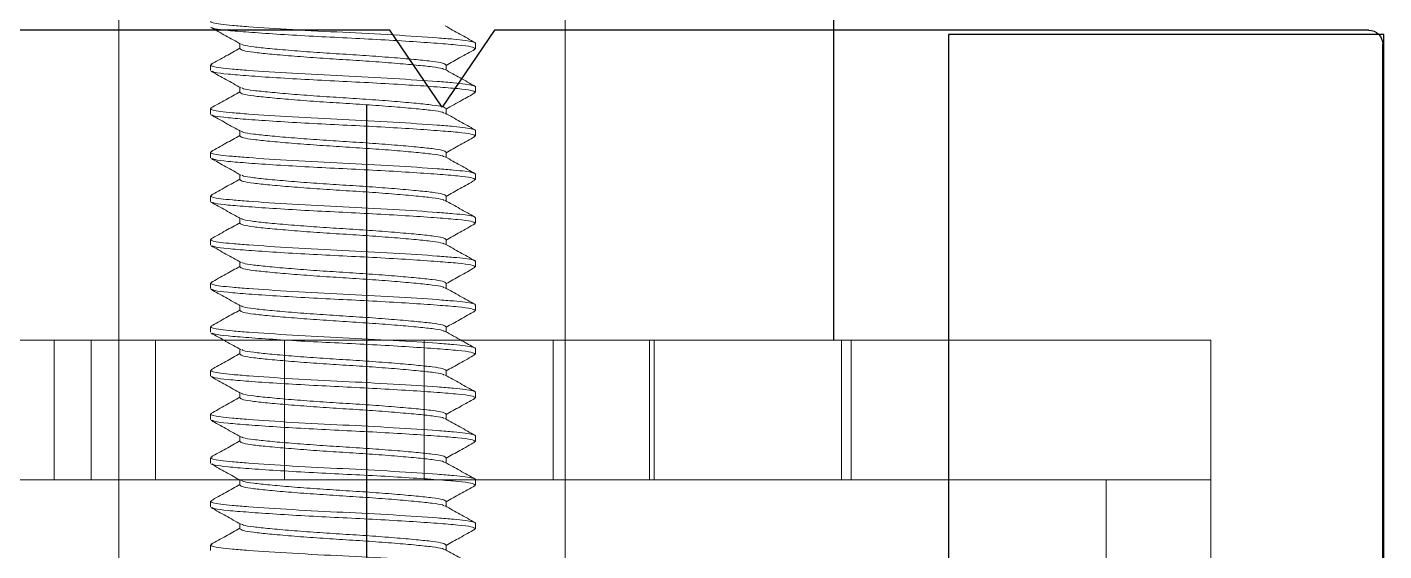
# Model space of a CAD drawing. Extents: x -82 to 113, y -82 to 93.
# Drawn here: x -2.023 to -1.051, y 70.713 to 71.088 of the extents above; entities that cross this region are included whole.
import ezdxf

# ---------------------------------------------------------------- set-up
doc = ezdxf.new("R2010")
doc.units = 0
doc.header["$MEASUREMENT"] = 0
doc.linetypes.add('CENTER', pattern=[2, 1.25, -0.25, 0.25, -0.25])
doc.linetypes.add('HIDDEN', pattern=[0.375, 0.25, -0.125])
doc.layers.get('0').update_dxf_attribs({"linetype": 'CONTINUOUS'})
for name, color, linetype in [('Ballons', 7, 'CONTINUOUS'), ('Cen', 1, 'CENTER'), ('DIM', 7, 'CONTINUOUS'), ('VENT', 5, 'CONTINUOUS')]:
    doc.layers.add(name, color=color, linetype=linetype)

# ---------------------------------------------------------------- blocks, each defined once
blk = doc.blocks.new('spacer 1')
at = {"layer": 'DIM'}
blk.add_lwpolyline([(0.91513, 30.9809), (2.41513, 30.9809), (2.41513, 30.6689), (0.91513, 30.6689)], close=True, dxfattribs=at)
blk = doc.blocks.new('23203')
at = {"color": 7, "linetype": 'Continuous', "lineweight": 15}
for p, q in [((12.64106, 64.41369), (12.64106, 67.76369)), ((12.96106, 64.41369), (12.96106, 67.76369))]:
    blk.add_line(p, q, dxfattribs=at)
blk = doc.blocks.new('hdgh')
at = {"ltscale": 0.25}
blk.add_line((2.00509, 0.61013), (2.00509, 0.32493), dxfattribs=at)
at = {"color": 7, "linetype": 'Continuous', "lineweight": 15}
for p, q in [((0.00011, 0.32493), (2.2757, 0.32493)), ((2.2757, 0.32493), (2.2757, 0.22493)), ((0.10011, 0.22493), (2.2757, 0.22493)), ((2.2757, 0.22493), (2.2757, -0.22468))]:
    blk.add_line(p, q, dxfattribs=at)
at = {"color": 7, "linetype": 'HIDDEN', "lineweight": 0}
for p, q in [((1.44676, 0.22493), (1.44676, 0.32493)), ((1.47334, 0.22493), (1.47334, 0.32493)), ((1.51926, 0.22493), (1.51926, 0.32493)), ((1.61176, 0.22493), (1.61176, 0.32493)), ((1.71176, 0.22493), (1.71176, 0.32493)), ((1.80426, 0.22493), (1.80426, 0.32493)), ((1.87334, 0.22493), (1.87334, 0.32493)), ((1.87676, 0.22493), (1.87676, 0.32493)), ((2.01084, 0.22493), (2.01084, 0.32493)), ((2.01783, 0.22493), (2.01783, 0.32493)), ((2.2007, 0.22493), (2.2007, -0.22468))]:
    blk.add_line(p, q, dxfattribs=at)
at = {"layer": 'Cen'}
blk.add_line((1.67047, 0.49322), (1.67047, -0.41224), dxfattribs=at)
blk = doc.blocks.new('25342')
at = {"color": 7, "linetype": 'Continuous', "lineweight": 15}
for p, q in [((1.58984, 0.095), (1.58929, 0.09365)), ((1.59375, 0.095), (1.58984, 0.095)), ((1.62109, 0.095), (1.62063, 0.09388)), ((1.625, 0.095), (1.62109, 0.095)), ((1.65234, 0.095), (1.6518, 0.09366)), ((1.65625, 0.095), (1.65234, 0.095)), ((1.68359, 0.095), (1.68313, 0.09386)), ((1.6875, 0.095), (1.68359, 0.095)), ((1.71484, 0.095), (1.7143, 0.09367)), ((1.71875, 0.095), (1.71484, 0.095)), ((1.74609, 0.095), (1.74562, 0.09384)), ((1.75, 0.095), (1.74609, 0.095)), ((1.77734, 0.095), (1.77681, 0.0937)), ((1.78125, 0.095), (1.77734, 0.095)), ((1.80859, 0.095), (1.80811, 0.09381)), ((1.8125, 0.095), (1.80859, 0.095)), ((1.83984, 0.095), (1.83932, 0.09373)), ((1.84375, 0.095), (1.83984, 0.095)), ((1.87109, 0.095), (1.87059, 0.09378)), ((1.875, 0.095), (1.87109, 0.095)), ((1.90234, 0.095), (1.90184, 0.09377)), ((1.90625, 0.095), (1.90234, 0.095)), ((1.93359, 0.095), (1.93308, 0.09374)), ((1.9375, 0.095), (1.93359, 0.095)), ((1.57813, 0.07386), (1.57454, 0.07386)), ((1.60938, 0.07386), (1.6058, 0.07386)), ((1.64062, 0.07386), (1.63705, 0.07386)), ((1.67187, 0.07386), (1.6683, 0.07386)), ((1.70312, 0.07386), (1.69955, 0.07386)), ((1.73437, 0.07386), (1.7308, 0.07386)), ((1.76563, 0.07386), (1.76205, 0.07386)), ((1.79688, 0.07386), (1.79329, 0.07386)), ((1.82813, 0.07386), (1.82454, 0.07386)), ((1.85938, 0.07386), (1.85579, 0.07386)), ((1.89062, 0.07386), (1.88705, 0.07386)), ((1.92187, 0.07386), (1.9183, 0.07386)), ((1.58984, -0.07386), (1.59342, -0.07386)), ((1.62109, -0.07386), (1.62467, -0.07386)), ((1.65234, -0.07386), (1.65592, -0.07386)), ((1.68359, -0.07386), (1.68717, -0.07386)), ((1.71484, -0.07386), (1.71842, -0.07386)), ((1.74609, -0.07386), (1.74967, -0.07386)), ((1.77734, -0.07386), (1.78092, -0.07386)), ((1.80859, -0.07386), (1.81217, -0.07386)), ((1.83984, -0.07386), (1.84342, -0.07386)), ((1.87109, -0.07386), (1.87467, -0.07386)), ((1.90234, -0.07386), (1.90592, -0.07386)), ((1.93359, -0.07386), (1.93717, -0.07386)), ((1.57422, -0.095), (1.57812, -0.095)), ((1.57863, -0.09376), (1.57812, -0.095)), ((1.60547, -0.095), (1.60938, -0.095)), ((1.60986, -0.09381), (1.60938, -0.095)), ((1.63672, -0.095), (1.64063, -0.095)), ((1.64116, -0.09369), (1.64063, -0.095)), ((1.66797, -0.095), (1.67187, -0.095)), ((1.67234, -0.09387), (1.67187, -0.095)), ((1.69922, -0.095), (1.70313, -0.095)), ((1.70368, -0.09365), (1.70313, -0.095)), ((1.73047, -0.095), (1.73437, -0.095)), ((1.73484, -0.09387), (1.73437, -0.095)), ((1.76172, -0.095), (1.76562, -0.095)), ((1.76617, -0.09367), (1.76562, -0.095)), ((1.79297, -0.095), (1.79688, -0.095)), ((1.79735, -0.09383), (1.79688, -0.095)), ((1.82422, -0.095), (1.82812, -0.095)), ((1.82864, -0.09373), (1.82812, -0.095)), ((1.85547, -0.095), (1.85937, -0.095)), ((1.85989, -0.09375), (1.85937, -0.095)), ((1.88672, -0.095), (1.89063, -0.095)), ((1.89111, -0.09382), (1.89063, -0.095)), ((1.91797, -0.095), (1.92187, -0.095)), ((1.92241, -0.09368), (1.92187, -0.095))]:
    blk.add_line(p, q, dxfattribs=at)
for points, knots in [([(1.57812, -0.095), (1.57743, -0.095), (1.57673, -0.09235), (1.5758, -0.08526), (1.57553, -0.08246), (1.57494, -0.07578), (1.57462, -0.07188), (1.57363, -0.05868), (1.57291, -0.04782), (1.57153, -0.02438), (1.57088, -0.01188), (1.56975, 0.01187), (1.56909, 0.02438), (1.56771, 0.04782), (1.567, 0.05868), (1.56601, 0.07188), (1.56569, 0.07578), (1.5651, 0.08246), (1.56482, 0.08526), (1.56389, 0.09235), (1.5632, 0.095), (1.5625, 0.095)], [0, 0, 0, 0, 0.125, 0.125, 0.1875, 0.1875, 0.25, 0.25, 0.375, 0.375, 0.5, 0.5, 0.625, 0.625, 0.75, 0.75, 0.8125, 0.8125, 0.875, 0.875, 1, 1, 1, 1]), ([(1.57482, 0.07337), (1.57284, 0.07691), (1.56888, 0.084), (1.56493, 0.09109), (1.56296, 0.09463)], [0, 0, 0, 0, 0.499722, 1, 1, 1, 1]), ([(1.58929, 0.09447), (1.58732, 0.09092), (1.58349, 0.08405), (1.57965, 0.07718), (1.5778, 0.07386)], [0, 0, 0, 0, 0.516294, 1, 1, 1, 1]), ([(1.60496, -0.09375), (1.60467, -0.09328), (1.60393, -0.09209), (1.60287, -0.08302), (1.60164, -0.0681), (1.60026, -0.04805), (1.59888, -0.02473), (1.59766, 0), (1.59643, 0.02473), (1.59505, 0.04806), (1.59367, 0.06807), (1.59245, 0.08311), (1.59122, 0.09307), (1.59031, 0.09435), (1.58984, 0.095)], [0, 0, 0, 0, 0.054973, 0.139521, 0.224069, 0.311617, 0.399165, 0.483713, 0.568261, 0.655808, 0.743356, 0.827904, 0.912452, 1, 1, 1, 1]), ([(1.60938, -0.095), (1.60868, -0.095), (1.60798, -0.09235), (1.60705, -0.08526), (1.60678, -0.08246), (1.60619, -0.07578), (1.60587, -0.07188), (1.60488, -0.05868), (1.60416, -0.04782), (1.60278, -0.02438), (1.60213, -0.01188), (1.601, 0.01187), (1.60034, 0.02438), (1.59896, 0.04782), (1.59825, 0.05868), (1.59726, 0.07188), (1.59694, 0.07578), (1.59635, 0.08246), (1.59607, 0.08526), (1.59514, 0.09235), (1.59445, 0.095), (1.59375, 0.095)], [0, 0, 0, 0, 0.125, 0.125, 0.1875, 0.1875, 0.25, 0.25, 0.375, 0.375, 0.5, 0.5, 0.625, 0.625, 0.75, 0.75, 0.8125, 0.8125, 0.875, 0.875, 1, 1, 1, 1]), ([(1.60616, 0.07321), (1.60418, 0.07675), (1.60022, 0.08383), (1.59628, 0.09092), (1.5943, 0.09447)], [0, 0, 0, 0, 0.499725, 1, 1, 1, 1]), ([(1.62064, 0.09463), (1.61866, 0.09108), (1.6148, 0.08416), (1.61093, 0.07724), (1.60905, 0.07386)], [0, 0, 0, 0, 0.512242, 1, 1, 1, 1]), ([(1.63623, -0.0938), (1.63593, -0.09332), (1.63519, -0.09212), (1.63412, -0.08302), (1.63289, -0.0681), (1.63151, -0.04805), (1.63013, -0.02473), (1.62891, 0), (1.62768, 0.02473), (1.6263, 0.04806), (1.62492, 0.06807), (1.6237, 0.08311), (1.62247, 0.09307), (1.62156, 0.09435), (1.62109, 0.095)], [0, 0, 0, 0, 0.0561147, 0.1405606, 0.2250065, 0.3124485, 0.3998904, 0.4843364, 0.5687823, 0.6562242, 0.7436662, 0.8281121, 0.912558, 1, 1, 1, 1]), ([(1.64063, -0.095), (1.63993, -0.095), (1.63923, -0.09235), (1.6383, -0.08526), (1.63803, -0.08246), (1.63744, -0.07578), (1.63712, -0.07188), (1.63613, -0.05868), (1.63541, -0.04782), (1.63403, -0.02438), (1.63338, -0.01188), (1.63225, 0.01187), (1.63159, 0.02438), (1.63021, 0.04782), (1.6295, 0.05868), (1.62851, 0.07188), (1.62819, 0.07578), (1.6276, 0.08246), (1.62732, 0.08526), (1.62639, 0.09235), (1.6257, 0.095), (1.625, 0.095)], [0, 0, 0, 0, 0.125, 0.125, 0.1875, 0.1875, 0.25, 0.25, 0.375, 0.375, 0.5, 0.5, 0.625, 0.625, 0.75, 0.75, 0.8125, 0.8125, 0.875, 0.875, 1, 1, 1, 1]), ([(1.63733, 0.07334), (1.63536, 0.07689), (1.6314, 0.08398), (1.62744, 0.09107), (1.62547, 0.09462)], [0, 0, 0, 0, 0.499686, 1, 1, 1, 1]), ([(1.6518, 0.09447), (1.64982, 0.09093), (1.64599, 0.08405), (1.64216, 0.07718), (1.6403, 0.07386)], [0, 0, 0, 0, 0.515855, 1, 1, 1, 1]), ([(1.66744, -0.09372), (1.66716, -0.09325), (1.66642, -0.09206), (1.66537, -0.08302), (1.66414, -0.0681), (1.66276, -0.04805), (1.66138, -0.02473), (1.66016, 0), (1.65893, 0.02473), (1.65755, 0.04806), (1.65617, 0.06807), (1.65495, 0.08311), (1.65372, 0.09307), (1.65281, 0.09435), (1.65234, 0.095)], [0, 0, 0, 0, 0.0541, 0.138726, 0.223353, 0.310981, 0.39861, 0.483236, 0.567862, 0.655491, 0.743119, 0.827745, 0.912371, 1, 1, 1, 1]), ([(1.67187, -0.095), (1.67118, -0.095), (1.67048, -0.09235), (1.66955, -0.08526), (1.66928, -0.08246), (1.66869, -0.07578), (1.66837, -0.07188), (1.66738, -0.05868), (1.66666, -0.04782), (1.66528, -0.02438), (1.66463, -0.01188), (1.6635, 0.01187), (1.66284, 0.02438), (1.66146, 0.04782), (1.66075, 0.05868), (1.65976, 0.07188), (1.65944, 0.07578), (1.65885, 0.08246), (1.65857, 0.08526), (1.65764, 0.09235), (1.65695, 0.095), (1.65625, 0.095)], [0, 0, 0, 0, 0.125, 0.125, 0.1875, 0.1875, 0.25, 0.25, 0.375, 0.375, 0.5, 0.5, 0.625, 0.625, 0.75, 0.75, 0.8125, 0.8125, 0.875, 0.875, 1, 1, 1, 1]), ([(1.66863, 0.07325), (1.66666, 0.07679), (1.66271, 0.08387), (1.65876, 0.09095), (1.65679, 0.0945)], [0, 0, 0, 0, 0.499759, 1, 1, 1, 1]), ([(1.68313, 0.09462), (1.68115, 0.09107), (1.6773, 0.08415), (1.67343, 0.07723), (1.67155, 0.07386)], [0, 0, 0, 0, 0.512645, 1, 1, 1, 1]), ([(1.69874, -0.09384), (1.69844, -0.09335), (1.69769, -0.09215), (1.69662, -0.08303), (1.69539, -0.0681), (1.69401, -0.04805), (1.69263, -0.02473), (1.69141, 0), (1.69018, 0.02473), (1.6888, 0.04806), (1.68742, 0.06807), (1.6862, 0.08311), (1.68497, 0.09307), (1.68406, 0.09435), (1.68359, 0.095)], [0, 0, 0, 0, 0.0570385, 0.1414018, 0.2257651, 0.3131214, 0.4004778, 0.4848411, 0.5692044, 0.6565607, 0.7439171, 0.8282804, 0.9126436, 1, 1, 1, 1]), ([(1.70313, -0.095), (1.70243, -0.095), (1.70173, -0.09235), (1.7008, -0.08526), (1.70053, -0.08246), (1.69994, -0.07578), (1.69962, -0.07188), (1.69863, -0.05868), (1.69791, -0.04782), (1.69653, -0.02438), (1.69588, -0.01188), (1.69475, 0.01187), (1.69409, 0.02438), (1.69271, 0.04782), (1.692, 0.05868), (1.69101, 0.07188), (1.69069, 0.07578), (1.6901, 0.08246), (1.68982, 0.08526), (1.68889, 0.09235), (1.6882, 0.095), (1.6875, 0.095)], [0, 0, 0, 0, 0.125, 0.125, 0.1875, 0.1875, 0.25, 0.25, 0.375, 0.375, 0.5, 0.5, 0.625, 0.625, 0.75, 0.75, 0.8125, 0.8125, 0.875, 0.875, 1, 1, 1, 1]), ([(1.69987, 0.07329), (1.69789, 0.07683), (1.69392, 0.08393), (1.68997, 0.09102), (1.68799, 0.09458)], [0, 0, 0, 0, 0.499662, 1, 1, 1, 1]), ([(1.7143, 0.09448), (1.71233, 0.09094), (1.70849, 0.08406), (1.70466, 0.07719), (1.7028, 0.07386)], [0, 0, 0, 0, 0.515411, 1, 1, 1, 1]), ([(1.72993, -0.09369), (1.72965, -0.09323), (1.72892, -0.09204), (1.72787, -0.08301), (1.72664, -0.0681), (1.72526, -0.04805), (1.72388, -0.02473), (1.72266, 0), (1.72143, 0.02473), (1.72005, 0.04806), (1.71867, 0.06807), (1.71745, 0.08311), (1.71622, 0.09307), (1.71531, 0.09435), (1.71484, 0.095)], [0, 0, 0, 0, 0.053354, 0.138047, 0.22274, 0.310437, 0.398135, 0.482828, 0.567521, 0.655219, 0.742916, 0.827609, 0.912302, 1, 1, 1, 1]), ([(1.73437, -0.095), (1.73368, -0.095), (1.73298, -0.09235), (1.73205, -0.08526), (1.73178, -0.08246), (1.73119, -0.07578), (1.73087, -0.07188), (1.72988, -0.05868), (1.72916, -0.04782), (1.72778, -0.02438), (1.72713, -0.01188), (1.726, 0.01187), (1.72534, 0.02438), (1.72396, 0.04782), (1.72325, 0.05868), (1.72226, 0.07188), (1.72194, 0.07578), (1.72135, 0.08246), (1.72107, 0.08526), (1.72014, 0.09235), (1.71945, 0.095), (1.71875, 0.095)], [0, 0, 0, 0, 0.125, 0.125, 0.1875, 0.1875, 0.25, 0.25, 0.375, 0.375, 0.5, 0.5, 0.625, 0.625, 0.75, 0.75, 0.8125, 0.8125, 0.875, 0.875, 1, 1, 1, 1]), ([(1.7311, 0.07332), (1.72887, 0.0773), (1.72492, 0.08438), (1.72098, 0.09146), (1.71925, 0.09456)], [0, 0, 0, 0, 0.562532, 1, 1, 1, 1]), ([(1.74562, 0.09461), (1.74364, 0.09106), (1.73979, 0.08414), (1.73593, 0.07723), (1.73405, 0.07386)], [0, 0, 0, 0, 0.513181, 1, 1, 1, 1]), ([(1.76125, -0.09386), (1.76095, -0.09338), (1.76019, -0.09217), (1.75912, -0.08303), (1.75789, -0.0681), (1.75651, -0.04805), (1.75513, -0.02473), (1.75391, 0), (1.75268, 0.02473), (1.7513, 0.04806), (1.74992, 0.06807), (1.7487, 0.08311), (1.74747, 0.09307), (1.74656, 0.09435), (1.74609, 0.095)], [0, 0, 0, 0, 0.057688, 0.141993, 0.226298, 0.313594, 0.400891, 0.485196, 0.569501, 0.656797, 0.744093, 0.828399, 0.912704, 1, 1, 1, 1]), ([(1.76562, -0.095), (1.76493, -0.095), (1.76423, -0.09235), (1.7633, -0.08526), (1.76303, -0.08246), (1.76244, -0.07578), (1.76212, -0.07188), (1.76113, -0.05868), (1.76041, -0.04782), (1.75903, -0.02438), (1.75838, -0.01188), (1.75725, 0.01187), (1.75659, 0.02438), (1.75521, 0.04782), (1.7545, 0.05868), (1.75351, 0.07188), (1.75319, 0.07578), (1.7526, 0.08246), (1.75232, 0.08526), (1.75139, 0.09235), (1.7507, 0.095), (1.75, 0.095)], [0, 0, 0, 0, 0.125, 0.125, 0.1875, 0.1875, 0.25, 0.25, 0.375, 0.375, 0.5, 0.5, 0.625, 0.625, 0.75, 0.75, 0.8125, 0.8125, 0.875, 0.875, 1, 1, 1, 1]), ([(1.7624, 0.07323), (1.76042, 0.07677), (1.75646, 0.08387), (1.7525, 0.09097), (1.75052, 0.09452)], [0, 0, 0, 0, 0.499658, 1, 1, 1, 1]), ([(1.77681, 0.0945), (1.77484, 0.09096), (1.771, 0.08407), (1.76716, 0.0772), (1.7653, 0.07386)], [0, 0, 0, 0, 0.5147947, 1, 1, 1, 1]), ([(1.79242, -0.09367), (1.79214, -0.09321), (1.79142, -0.09202), (1.79037, -0.08301), (1.78914, -0.0681), (1.78776, -0.04805), (1.78638, -0.02473), (1.78516, 0), (1.78393, 0.02473), (1.78255, 0.04806), (1.78117, 0.06807), (1.77995, 0.08311), (1.77872, 0.09307), (1.77781, 0.09435), (1.77734, 0.095)], [0, 0, 0, 0, 0.0528, 0.137543, 0.222285, 0.310034, 0.397783, 0.482526, 0.567268, 0.655017, 0.742766, 0.827509, 0.912251, 1, 1, 1, 1]), ([(1.79688, -0.095), (1.79618, -0.095), (1.79548, -0.09235), (1.79455, -0.08526), (1.79428, -0.08246), (1.79369, -0.07578), (1.79337, -0.07188), (1.79238, -0.05868), (1.79166, -0.04782), (1.79028, -0.02438), (1.78963, -0.01188), (1.7885, 0.01187), (1.78784, 0.02438), (1.78646, 0.04782), (1.78575, 0.05868), (1.78476, 0.07188), (1.78444, 0.07578), (1.78385, 0.08246), (1.78357, 0.08526), (1.78264, 0.09235), (1.78195, 0.095), (1.78125, 0.095)], [0, 0, 0, 0, 0.125, 0.125, 0.1875, 0.1875, 0.25, 0.25, 0.375, 0.375, 0.5, 0.5, 0.625, 0.625, 0.75, 0.75, 0.8125, 0.8125, 0.875, 0.875, 1, 1, 1, 1]), ([(1.79357, 0.07337), (1.79159, 0.0769), (1.78764, 0.08399), (1.78369, 0.09107), (1.78172, 0.09461)], [0, 0, 0, 0, 0.499755, 1, 1, 1, 1]), ([(1.80811, 0.09459), (1.80613, 0.09104), (1.80228, 0.08413), (1.79842, 0.07722), (1.79655, 0.07386)], [0, 0, 0, 0, 0.5138232, 1, 1, 1, 1]), ([(1.82376, -0.09388), (1.82345, -0.09339), (1.8227, -0.09218), (1.82162, -0.08303), (1.82039, -0.0681), (1.81901, -0.04805), (1.81763, -0.02473), (1.81641, 0), (1.81518, 0.02473), (1.8138, 0.04806), (1.81242, 0.06807), (1.8112, 0.08311), (1.80997, 0.09307), (1.80906, 0.09435), (1.80859, 0.095)], [0, 0, 0, 0, 0.058057, 0.142329, 0.226601, 0.313863, 0.401125, 0.485397, 0.569669, 0.656932, 0.744194, 0.828466, 0.912738, 1, 1, 1, 1]), ([(1.82812, -0.095), (1.82743, -0.095), (1.82673, -0.09235), (1.8258, -0.08526), (1.82553, -0.08246), (1.82494, -0.07578), (1.82462, -0.07188), (1.82363, -0.05868), (1.82291, -0.04782), (1.82153, -0.02438), (1.82088, -0.01188), (1.81975, 0.01187), (1.81909, 0.02438), (1.81771, 0.04782), (1.817, 0.05868), (1.81601, 0.07188), (1.81569, 0.07578), (1.8151, 0.08246), (1.81482, 0.08526), (1.81389, 0.09235), (1.8132, 0.095), (1.8125, 0.095)], [0, 0, 0, 0, 0.125, 0.125, 0.1875, 0.1875, 0.25, 0.25, 0.375, 0.375, 0.5, 0.5, 0.625, 0.625, 0.75, 0.75, 0.8125, 0.8125, 0.875, 0.875, 1, 1, 1, 1]), ([(1.82491, 0.0732), (1.82294, 0.07674), (1.81898, 0.08383), (1.81502, 0.09092), (1.81305, 0.09447)], [0, 0, 0, 0, 0.4996859, 1, 1, 1, 1]), ([(1.83932, 0.09452), (1.83735, 0.09098), (1.83351, 0.08409), (1.82967, 0.0772), (1.8278, 0.07386)], [0, 0, 0, 0, 0.514038, 1, 1, 1, 1]), ([(1.85492, -0.09365), (1.85464, -0.0932), (1.85392, -0.09201), (1.85287, -0.08301), (1.85164, -0.0681), (1.85026, -0.04805), (1.84888, -0.02473), (1.84766, 0), (1.84643, 0.02473), (1.84505, 0.04806), (1.84367, 0.06807), (1.84245, 0.08311), (1.84122, 0.09307), (1.84031, 0.09435), (1.83984, 0.095)], [0, 0, 0, 0, 0.052498, 0.137268, 0.222037, 0.309814, 0.397591, 0.482361, 0.56713, 0.654907, 0.742684, 0.827454, 0.912223, 1, 1, 1, 1]), ([(1.85937, -0.095), (1.85868, -0.095), (1.85798, -0.09235), (1.85705, -0.08526), (1.85678, -0.08246), (1.85619, -0.07578), (1.85587, -0.07188), (1.85488, -0.05868), (1.85416, -0.04782), (1.85278, -0.02438), (1.85213, -0.01188), (1.851, 0.01187), (1.85034, 0.02438), (1.84896, 0.04782), (1.84825, 0.05868), (1.84726, 0.07188), (1.84694, 0.07578), (1.84635, 0.08246), (1.84607, 0.08526), (1.84514, 0.09235), (1.84445, 0.095), (1.84375, 0.095)], [0, 0, 0, 0, 0.125, 0.125, 0.1875, 0.1875, 0.25, 0.25, 0.375, 0.375, 0.5, 0.5, 0.625, 0.625, 0.75, 0.75, 0.8125, 0.8125, 0.875, 0.875, 1, 1, 1, 1]), ([(1.85607, 0.07337), (1.85409, 0.07691), (1.85013, 0.084), (1.84618, 0.09109), (1.84421, 0.09463)], [0, 0, 0, 0, 0.499718, 1, 1, 1, 1]), ([(1.87059, 0.09456), (1.86862, 0.09101), (1.86477, 0.08411), (1.86092, 0.07721), (1.85905, 0.07386)], [0, 0, 0, 0, 0.51452, 1, 1, 1, 1]), ([(1.88626, -0.09388), (1.88595, -0.09339), (1.8852, -0.09219), (1.88412, -0.08303), (1.88289, -0.0681), (1.88151, -0.04805), (1.88013, -0.02473), (1.87891, 0), (1.87768, 0.02473), (1.8763, 0.04806), (1.87492, 0.06807), (1.8737, 0.08311), (1.87247, 0.09307), (1.87156, 0.09435), (1.87109, 0.095)], [0, 0, 0, 0, 0.058147, 0.142411, 0.226675, 0.313929, 0.401183, 0.485447, 0.569711, 0.656964, 0.744218, 0.828482, 0.912746, 1, 1, 1, 1]), ([(1.89063, -0.095), (1.88993, -0.095), (1.88923, -0.09235), (1.8883, -0.08526), (1.88803, -0.08246), (1.88744, -0.07578), (1.88712, -0.07188), (1.88613, -0.05868), (1.88541, -0.04782), (1.88403, -0.02438), (1.88338, -0.01188), (1.88225, 0.01187), (1.88159, 0.02438), (1.88021, 0.04782), (1.8795, 0.05868), (1.87851, 0.07188), (1.87819, 0.07578), (1.8776, 0.08246), (1.87732, 0.08526), (1.87639, 0.09235), (1.8757, 0.095), (1.875, 0.095)], [0, 0, 0, 0, 0.125, 0.125, 0.1875, 0.1875, 0.25, 0.25, 0.375, 0.375, 0.5, 0.5, 0.625, 0.625, 0.75, 0.75, 0.8125, 0.8125, 0.875, 0.875, 1, 1, 1, 1]), ([(1.8874, 0.07322), (1.88543, 0.07675), (1.88147, 0.08384), (1.87752, 0.09093), (1.87555, 0.09447)], [0, 0, 0, 0, 0.499732, 1, 1, 1, 1]), ([(1.90184, 0.09455), (1.90011, 0.09146), (1.89627, 0.08456), (1.89242, 0.07766), (1.8903, 0.07386)], [0, 0, 0, 0, 0.4488359, 1, 1, 1, 1]), ([(1.91742, -0.09365), (1.91714, -0.0932), (1.91642, -0.09201), (1.91537, -0.08301), (1.91414, -0.0681), (1.91276, -0.04805), (1.91138, -0.02473), (1.91016, 0), (1.90893, 0.02473), (1.90755, 0.04806), (1.90617, 0.06807), (1.90495, 0.08311), (1.90372, 0.09307), (1.90281, 0.09435), (1.90234, 0.095)], [0, 0, 0, 0, 0.052497, 0.137267, 0.222036, 0.309813, 0.397591, 0.48236, 0.56713, 0.654907, 0.742684, 0.827453, 0.912223, 1, 1, 1, 1]), ([(1.92187, -0.095), (1.92118, -0.095), (1.92048, -0.09235), (1.91955, -0.08526), (1.91928, -0.08246), (1.91869, -0.07578), (1.91837, -0.07188), (1.91738, -0.05868), (1.91666, -0.04782), (1.91528, -0.02438), (1.91463, -0.01188), (1.9135, 0.01187), (1.91284, 0.02438), (1.91146, 0.04782), (1.91075, 0.05868), (1.90976, 0.07188), (1.90944, 0.07578), (1.90885, 0.08246), (1.90857, 0.08526), (1.90764, 0.09235), (1.90695, 0.095), (1.90625, 0.095)], [0, 0, 0, 0, 0.125, 0.125, 0.1875, 0.1875, 0.25, 0.25, 0.375, 0.375, 0.5, 0.5, 0.625, 0.625, 0.75, 0.75, 0.8125, 0.8125, 0.875, 0.875, 1, 1, 1, 1]), ([(1.91859, 0.07334), (1.91661, 0.07688), (1.91265, 0.08397), (1.9087, 0.09107), (1.90672, 0.09461)], [0, 0, 0, 0, 0.499684, 1, 1, 1, 1]), ([(1.93308, 0.09454), (1.9311, 0.09098), (1.92726, 0.08409), (1.92341, 0.0772), (1.92155, 0.07386)], [0, 0, 0, 0, 0.515214, 1, 1, 1, 1]), ([(1.94876, -0.09388), (1.94845, -0.09338), (1.9477, -0.09218), (1.94662, -0.08303), (1.94539, -0.0681), (1.94401, -0.04805), (1.94263, -0.02473), (1.94141, 0), (1.94018, 0.02473), (1.9388, 0.04806), (1.93742, 0.06807), (1.9362, 0.08311), (1.93497, 0.09307), (1.93406, 0.09435), (1.93359, 0.095)], [0, 0, 0, 0, 0.0579711, 0.1422509, 0.2265308, 0.3138007, 0.4010707, 0.4853506, 0.5696304, 0.6569004, 0.7441703, 0.8284502, 0.91273, 1, 1, 1, 1]), ([(1.95313, -0.095), (1.95243, -0.095), (1.95173, -0.09235), (1.9508, -0.08526), (1.95053, -0.08246), (1.94994, -0.07578), (1.94962, -0.07188), (1.94863, -0.05868), (1.94791, -0.04782), (1.94653, -0.02438), (1.94588, -0.01188), (1.94475, 0.01187), (1.94409, 0.02438), (1.94271, 0.04782), (1.942, 0.05868), (1.94101, 0.07188), (1.94069, 0.07578), (1.9401, 0.08246), (1.93982, 0.08526), (1.93889, 0.09235), (1.9382, 0.095), (1.9375, 0.095)], [0, 0, 0, 0, 0.125, 0.125, 0.1875, 0.1875, 0.25, 0.25, 0.375, 0.375, 0.5, 0.5, 0.625, 0.625, 0.75, 0.75, 0.8125, 0.8125, 0.875, 0.875, 1, 1, 1, 1]), ([(1.94988, 0.07326), (1.9479, 0.0768), (1.94395, 0.08388), (1.94001, 0.09096), (1.93803, 0.0945)], [0, 0, 0, 0, 0.499762, 1, 1, 1, 1]), ([(1.58984, -0.07386), (1.58938, -0.07335), (1.58846, -0.07236), (1.58724, -0.06461), (1.58601, -0.05292), (1.58464, -0.03736), (1.58326, -0.01923), (1.58203, 0), (1.58081, 0.01923), (1.57943, 0.03736), (1.57805, 0.05295), (1.57682, 0.06453), (1.57578, 0.07148), (1.57507, 0.0724), (1.57481, 0.07274)], [0, 0, 0, 0, 0.088001, 0.172977, 0.257952, 0.345954, 0.433955, 0.51893, 0.603906, 0.691907, 0.779908, 0.864884, 0.949859, 1, 1, 1, 1]), ([(1.59309, -0.07261), (1.59285, -0.07229), (1.59216, -0.07138), (1.59115, -0.06452), (1.58992, -0.05295), (1.58854, -0.03736), (1.58716, -0.01923), (1.58594, 0), (1.58471, 0.01923), (1.58333, 0.03736), (1.58195, 0.05292), (1.58073, 0.06461), (1.5795, 0.07236), (1.57859, 0.07335), (1.57813, 0.07386)], [0, 0, 0, 0, 0.0460133, 0.1313601, 0.2167068, 0.3050928, 0.3934788, 0.4788255, 0.5641723, 0.6525583, 0.7409443, 0.826291, 0.9116378, 1, 1, 1, 1]), ([(1.62109, -0.07386), (1.62063, -0.07335), (1.61971, -0.07236), (1.61849, -0.06461), (1.61726, -0.05292), (1.61589, -0.03736), (1.61451, -0.01923), (1.61328, 0), (1.61206, 0.01923), (1.61068, 0.03736), (1.6093, 0.05295), (1.60807, 0.06451), (1.60706, 0.07135), (1.60638, 0.07225), (1.60615, 0.07256)], [0, 0, 0, 0, 0.088508, 0.173985, 0.259461, 0.347982, 0.436503, 0.52198, 0.607457, 0.695977, 0.784498, 0.869975, 0.955452, 1, 1, 1, 1]), ([(1.62439, -0.0727), (1.62413, -0.07237), (1.62343, -0.07145), (1.6224, -0.06453), (1.62117, -0.05295), (1.61979, -0.03736), (1.61841, -0.01923), (1.61719, 0), (1.61596, 0.01923), (1.61458, 0.03736), (1.6132, 0.05292), (1.61198, 0.06461), (1.61075, 0.07236), (1.60984, 0.07335), (1.60938, 0.07386)], [0, 0, 0, 0, 0.048978, 0.134058, 0.219138, 0.307247, 0.395356, 0.480435, 0.565515, 0.653624, 0.741734, 0.826813, 0.911893, 1, 1, 1, 1]), ([(1.65234, -0.07386), (1.65188, -0.07335), (1.65096, -0.07236), (1.64974, -0.06461), (1.64851, -0.05292), (1.64714, -0.03736), (1.64576, -0.01923), (1.64453, 0), (1.64331, 0.01923), (1.64193, 0.03736), (1.64055, 0.05295), (1.63932, 0.06453), (1.63829, 0.07145), (1.63758, 0.07237), (1.63733, 0.07271)], [0, 0, 0, 0, 0.088072, 0.173142, 0.258211, 0.346311, 0.43441, 0.519479, 0.604549, 0.692648, 0.780747, 0.865817, 0.950887, 1, 1, 1, 1]), ([(1.65558, -0.07258), (1.65534, -0.07227), (1.65466, -0.07136), (1.65365, -0.06451), (1.65242, -0.05295), (1.65104, -0.03736), (1.64966, -0.01923), (1.64844, 0), (1.64721, 0.01923), (1.64583, 0.03736), (1.64445, 0.05292), (1.64323, 0.06461), (1.642, 0.07236), (1.64109, 0.07335), (1.64063, 0.07386)], [0, 0, 0, 0, 0.04515, 0.130572, 0.215994, 0.304458, 0.392921, 0.478343, 0.563765, 0.652229, 0.740693, 0.826114, 0.911536, 1, 1, 1, 1]), ([(1.68359, -0.07386), (1.68313, -0.07335), (1.68221, -0.07236), (1.68099, -0.06461), (1.67976, -0.05292), (1.67839, -0.03736), (1.67701, -0.01923), (1.67578, 0), (1.67456, 0.01923), (1.67318, 0.03736), (1.6718, 0.05295), (1.67057, 0.06452), (1.66955, 0.07138), (1.66887, 0.07229), (1.66863, 0.07261)], [0, 0, 0, 0, 0.0883621, 0.1737103, 0.2590586, 0.347446, 0.4358336, 0.5211818, 0.60653, 0.6949176, 0.7833051, 0.8686533, 0.9540016, 1, 1, 1, 1]), ([(1.6869, -0.07272), (1.68664, -0.07239), (1.68593, -0.07147), (1.6849, -0.06453), (1.68367, -0.05295), (1.68229, -0.03736), (1.68091, -0.01923), (1.67969, 0), (1.67846, 0.01923), (1.67708, 0.03736), (1.6757, 0.05292), (1.67448, 0.06461), (1.67325, 0.07236), (1.67234, 0.07335), (1.67187, 0.07386)], [0, 0, 0, 0, 0.049703, 0.134717, 0.219732, 0.307774, 0.395816, 0.48083, 0.565845, 0.653887, 0.741929, 0.826943, 0.911958, 1, 1, 1, 1]), ([(1.71484, -0.07386), (1.71438, -0.07335), (1.71346, -0.07236), (1.71224, -0.06461), (1.71101, -0.05292), (1.70964, -0.03736), (1.70826, -0.01923), (1.70703, 0), (1.70581, 0.01923), (1.70443, 0.03736), (1.70305, 0.05295), (1.70182, 0.06452), (1.7008, 0.07141), (1.7001, 0.07232), (1.69986, 0.07265)], [0, 0, 0, 0, 0.0882625, 0.1735031, 0.2587436, 0.3470195, 0.4352955, 0.520536, 0.6057765, 0.6940525, 0.7823284, 0.8675689, 0.9528094, 1, 1, 1, 1]), ([(1.71807, -0.07256), (1.71784, -0.07225), (1.71716, -0.07134), (1.71615, -0.06451), (1.71492, -0.05295), (1.71354, -0.03736), (1.71216, -0.01923), (1.71094, 0), (1.70971, 0.01923), (1.70833, 0.03736), (1.70695, 0.05292), (1.70573, 0.06461), (1.7045, 0.07236), (1.70359, 0.07335), (1.70313, 0.07386)], [0, 0, 0, 0, 0.044508, 0.129987, 0.215466, 0.30399, 0.392513, 0.477992, 0.563472, 0.651995, 0.740518, 0.825997, 0.911477, 1, 1, 1, 1]), ([(1.74609, -0.07386), (1.74563, -0.07335), (1.74471, -0.07236), (1.74349, -0.06461), (1.74226, -0.05292), (1.74089, -0.03736), (1.73951, -0.01923), (1.73828, 0), (1.73706, 0.01923), (1.73568, 0.03736), (1.7343, 0.05295), (1.73307, 0.06452), (1.73204, 0.07144), (1.73134, 0.07235), (1.73109, 0.07268)], [0, 0, 0, 0, 0.088165, 0.173298, 0.258431, 0.346596, 0.43476, 0.519893, 0.605026, 0.693191, 0.781356, 0.866489, 0.951622, 1, 1, 1, 1]), ([(1.74941, -0.07274), (1.74915, -0.0724), (1.74844, -0.07148), (1.7474, -0.06453), (1.74617, -0.05295), (1.74479, -0.03736), (1.74341, -0.01923), (1.74219, 0), (1.74096, 0.01923), (1.73958, 0.03736), (1.7382, 0.05292), (1.73698, 0.06461), (1.73575, 0.07236), (1.73484, 0.07335), (1.73437, 0.07386)], [0, 0, 0, 0, 0.050131, 0.135107, 0.220084, 0.308086, 0.396088, 0.481064, 0.566041, 0.654043, 0.742045, 0.827021, 0.911998, 1, 1, 1, 1]), ([(1.77734, -0.07386), (1.77688, -0.07335), (1.77596, -0.07236), (1.77474, -0.06461), (1.77351, -0.05292), (1.77214, -0.03736), (1.77076, -0.01923), (1.76953, 0), (1.76831, 0.01923), (1.76693, 0.03736), (1.76555, 0.05295), (1.76432, 0.06451), (1.76331, 0.07136), (1.76263, 0.07227), (1.76239, 0.07258)], [0, 0, 0, 0, 0.0884623, 0.1738827, 0.2593032, 0.3477654, 0.4362277, 0.5216481, 0.6070685, 0.6955308, 0.7839931, 0.8694135, 0.9548339, 1, 1, 1, 1]), ([(1.78056, -0.07255), (1.78033, -0.07224), (1.77965, -0.07134), (1.77865, -0.06451), (1.77742, -0.05295), (1.77604, -0.03736), (1.77466, -0.01923), (1.77344, 0), (1.77221, 0.01923), (1.77083, 0.03736), (1.76945, 0.05292), (1.76823, 0.06461), (1.767, 0.07236), (1.76609, 0.07335), (1.76563, 0.07386)], [0, 0, 0, 0, 0.044131, 0.129645, 0.215159, 0.303718, 0.392278, 0.477792, 0.563306, 0.651865, 0.740424, 0.825938, 0.911452, 1, 1, 1, 1]), ([(1.80859, -0.07386), (1.80813, -0.07335), (1.80722, -0.07236), (1.80599, -0.06461), (1.80476, -0.05292), (1.80339, -0.03736), (1.80201, -0.01923), (1.80078, 0), (1.79956, 0.01923), (1.79818, 0.03736), (1.7968, 0.05295), (1.79557, 0.06453), (1.79453, 0.07147), (1.79382, 0.07239), (1.79356, 0.07273)], [0, 0, 0, 0, 0.088019, 0.17301, 0.258002, 0.346021, 0.434039, 0.519031, 0.604023, 0.692042, 0.78006, 0.865052, 0.950044, 1, 1, 1, 1]), ([(1.81191, -0.07274), (1.81165, -0.0724), (1.81094, -0.07148), (1.8099, -0.06453), (1.80867, -0.05295), (1.80729, -0.03736), (1.80591, -0.01923), (1.80469, 0), (1.80346, 0.01923), (1.80208, 0.03736), (1.8007, 0.05292), (1.79948, 0.06461), (1.79825, 0.07236), (1.79734, 0.07335), (1.79688, 0.07386)], [0, 0, 0, 0, 0.050264, 0.135231, 0.220197, 0.30819, 0.396182, 0.481148, 0.566115, 0.654107, 0.742099, 0.827066, 0.912032, 1, 1, 1, 1]), ([(1.83984, -0.07386), (1.83938, -0.07335), (1.83846, -0.07236), (1.83724, -0.06461), (1.83601, -0.05292), (1.83464, -0.03736), (1.83326, -0.01923), (1.83203, 0), (1.83081, 0.01923), (1.82943, 0.03736), (1.82805, 0.05295), (1.82682, 0.06451), (1.82581, 0.07134), (1.82514, 0.07224), (1.82491, 0.07255)], [0, 0, 0, 0, 0.088557, 0.17407, 0.259582, 0.34814, 0.436697, 0.522209, 0.607722, 0.696279, 0.784837, 0.870349, 0.955861, 1, 1, 1, 1]), ([(1.84306, -0.07255), (1.84283, -0.07224), (1.84215, -0.07133), (1.84115, -0.06451), (1.83992, -0.05295), (1.83854, -0.03736), (1.83716, -0.01923), (1.83594, 0), (1.83471, 0.01923), (1.83333, 0.03736), (1.83195, 0.05292), (1.83073, 0.06461), (1.8295, 0.07236), (1.82859, 0.07335), (1.82813, 0.07386)], [0, 0, 0, 0, 0.044071, 0.129592, 0.215113, 0.303679, 0.392245, 0.477766, 0.563287, 0.651853, 0.74042, 0.82594, 0.911461, 1, 1, 1, 1]), ([(1.87109, -0.07386), (1.87063, -0.07335), (1.86971, -0.07236), (1.86849, -0.06461), (1.86726, -0.05292), (1.86589, -0.03736), (1.86451, -0.01923), (1.86328, 0), (1.86206, 0.01923), (1.86068, 0.03736), (1.8593, 0.05295), (1.85807, 0.06453), (1.85703, 0.07148), (1.85632, 0.0724), (1.85606, 0.07274)], [0, 0, 0, 0, 0.088008, 0.172989, 0.257971, 0.345978, 0.433986, 0.518968, 0.603949, 0.691957, 0.779965, 0.864946, 0.949928, 1, 1, 1, 1]), ([(1.87441, -0.07274), (1.87415, -0.0724), (1.87344, -0.07148), (1.8724, -0.06453), (1.87117, -0.05295), (1.86979, -0.03736), (1.86841, -0.01923), (1.86719, 0), (1.86596, 0.01923), (1.86458, 0.03736), (1.8632, 0.05292), (1.86198, 0.06461), (1.86075, 0.07236), (1.85984, 0.07335), (1.85938, 0.07386)], [0, 0, 0, 0, 0.05011, 0.13509, 0.220069, 0.308075, 0.39608, 0.48106, 0.566039, 0.654045, 0.742051, 0.82703, 0.91201, 1, 1, 1, 1]), ([(1.90234, -0.07386), (1.90188, -0.07335), (1.90096, -0.07236), (1.89974, -0.06461), (1.89851, -0.05292), (1.89714, -0.03736), (1.89576, -0.01923), (1.89453, 0), (1.89331, 0.01923), (1.89193, 0.03736), (1.89055, 0.05295), (1.88932, 0.06451), (1.88831, 0.07135), (1.88763, 0.07226), (1.8874, 0.07257)], [0, 0, 0, 0, 0.088481, 0.173941, 0.259401, 0.347905, 0.436408, 0.521868, 0.607328, 0.695832, 0.784335, 0.869795, 0.955255, 1, 1, 1, 1]), ([(1.90557, -0.07256), (1.90533, -0.07225), (1.90466, -0.07134), (1.90365, -0.06451), (1.90242, -0.05295), (1.90104, -0.03736), (1.89966, -0.01923), (1.89844, 0), (1.89721, 0.01923), (1.89583, 0.03736), (1.89445, 0.05292), (1.89323, 0.06461), (1.892, 0.07236), (1.89109, 0.07335), (1.89063, 0.07386)], [0, 0, 0, 0, 0.044364, 0.1298561, 0.2153483, 0.3038849, 0.3924215, 0.4779137, 0.5634059, 0.6519425, 0.740479, 0.8259712, 0.9114634, 1, 1, 1, 1]), ([(1.93359, -0.07386), (1.93313, -0.07335), (1.93221, -0.07236), (1.93099, -0.06461), (1.92976, -0.05292), (1.92839, -0.03736), (1.92701, -0.01923), (1.92578, 0), (1.92456, 0.01923), (1.92318, 0.03736), (1.9218, 0.05295), (1.92057, 0.06453), (1.91954, 0.07145), (1.91884, 0.07236), (1.91858, 0.0727)], [0, 0, 0, 0, 0.088092, 0.173182, 0.258273, 0.346393, 0.434513, 0.519603, 0.604693, 0.692813, 0.780933, 0.866024, 0.951114, 1, 1, 1, 1]), ([(1.9369, -0.07272), (1.93664, -0.07239), (1.93593, -0.07147), (1.9349, -0.06453), (1.93367, -0.05295), (1.93229, -0.03736), (1.93091, -0.01923), (1.92969, 0), (1.92846, 0.01923), (1.92708, 0.03736), (1.9257, 0.05292), (1.92448, 0.06461), (1.92325, 0.07236), (1.92234, 0.07335), (1.92187, 0.07386)], [0, 0, 0, 0, 0.049692, 0.134707, 0.219723, 0.307766, 0.395809, 0.480824, 0.56584, 0.653883, 0.741926, 0.826941, 0.911957, 1, 1, 1, 1]), ([(1.57863, -0.09455), (1.58061, -0.091), (1.58445, -0.0841), (1.5883, -0.0772), (1.59017, -0.07386)], [0, 0, 0, 0, 0.514793, 1, 1, 1, 1]), ([(1.59308, -0.07325), (1.59506, -0.0768), (1.59903, -0.08389), (1.60298, -0.09099), (1.60496, -0.09454)], [0, 0, 0, 0, 0.499657, 1, 1, 1, 1]), ([(1.60986, -0.09459), (1.61183, -0.09104), (1.61569, -0.08413), (1.61954, -0.07723), (1.62142, -0.07386)], [0, 0, 0, 0, 0.512608, 1, 1, 1, 1]), ([(1.62438, -0.07334), (1.62636, -0.07688), (1.63031, -0.08395), (1.63425, -0.09103), (1.63623, -0.09458)], [0, 0, 0, 0, 0.499775, 1, 1, 1, 1]), ([(1.64116, -0.0945), (1.64314, -0.09094), (1.64697, -0.08406), (1.65081, -0.07719), (1.65267, -0.07386)], [0, 0, 0, 0, 0.516072, 1, 1, 1, 1]), ([(1.65557, -0.07323), (1.65755, -0.07677), (1.66151, -0.08387), (1.66547, -0.09097), (1.66744, -0.09452)], [0, 0, 0, 0, 0.4996572, 1, 1, 1, 1]), ([(1.67234, -0.09463), (1.67431, -0.09108), (1.67817, -0.08416), (1.68203, -0.07724), (1.68392, -0.07386)], [0, 0, 0, 0, 0.511995, 1, 1, 1, 1]), ([(1.6869, -0.07336), (1.68887, -0.0769), (1.69282, -0.08398), (1.69677, -0.09106), (1.69874, -0.0946)], [0, 0, 0, 0, 0.499763, 1, 1, 1, 1]), ([(1.70368, -0.09447), (1.70565, -0.09092), (1.70948, -0.08405), (1.71332, -0.07718), (1.71517, -0.07386)], [0, 0, 0, 0, 0.516339, 1, 1, 1, 1]), ([(1.71806, -0.07321), (1.72004, -0.07675), (1.724, -0.08385), (1.72795, -0.09094), (1.72993, -0.09449)], [0, 0, 0, 0, 0.499668, 1, 1, 1, 1]), ([(1.73484, -0.09463), (1.73681, -0.09108), (1.74067, -0.08416), (1.74453, -0.07723), (1.74642, -0.07386)], [0, 0, 0, 0, 0.512351, 1, 1, 1, 1]), ([(1.7494, -0.07337), (1.75138, -0.07691), (1.75533, -0.08399), (1.75928, -0.09108), (1.76125, -0.09462)], [0, 0, 0, 0, 0.499749, 1, 1, 1, 1]), ([(1.76617, -0.09448), (1.76814, -0.09094), (1.77197, -0.08406), (1.77581, -0.07719), (1.77767, -0.07386)], [0, 0, 0, 0, 0.515472, 1, 1, 1, 1]), ([(1.78055, -0.0732), (1.78253, -0.07674), (1.78649, -0.08383), (1.79045, -0.09093), (1.79242, -0.09448)], [0, 0, 0, 0, 0.499681, 1, 1, 1, 1]), ([(1.79735, -0.0946), (1.79933, -0.09105), (1.80318, -0.08413), (1.80704, -0.07722), (1.80892, -0.07386)], [0, 0, 0, 0, 0.513486, 1, 1, 1, 1]), ([(1.8119, -0.07337), (1.81388, -0.07691), (1.81784, -0.084), (1.82178, -0.09109), (1.82376, -0.09463)], [0, 0, 0, 0, 0.499733, 1, 1, 1, 1]), ([(1.82864, -0.09453), (1.83062, -0.09098), (1.83446, -0.08409), (1.8383, -0.07721), (1.84017, -0.07386)], [0, 0, 0, 0, 0.513968, 1, 1, 1, 1]), ([(1.84305, -0.07319), (1.84503, -0.07674), (1.84899, -0.08382), (1.85294, -0.09092), (1.85492, -0.09447)], [0, 0, 0, 0, 0.499697, 1, 1, 1, 1]), ([(1.85989, -0.09454), (1.86186, -0.09099), (1.86571, -0.0841), (1.86955, -0.0772), (1.87142, -0.07386)], [0, 0, 0, 0, 0.515004, 1, 1, 1, 1]), ([(1.8744, -0.07337), (1.87638, -0.07691), (1.88034, -0.084), (1.88429, -0.09109), (1.88626, -0.09463)], [0, 0, 0, 0, 0.499715, 1, 1, 1, 1]), ([(1.89111, -0.09459), (1.89308, -0.09105), (1.89693, -0.08414), (1.90079, -0.07723), (1.90267, -0.07386)], [0, 0, 0, 0, 0.5124591, 1, 1, 1, 1]), ([(1.90556, -0.0732), (1.90754, -0.07674), (1.91149, -0.08383), (1.91544, -0.09092), (1.91742, -0.09447)], [0, 0, 0, 0, 0.49972, 1, 1, 1, 1]), ([(1.92241, -0.09449), (1.92439, -0.09094), (1.92822, -0.08406), (1.93206, -0.07718), (1.93392, -0.07386)], [0, 0, 0, 0, 0.516181, 1, 1, 1, 1]), ([(1.93689, -0.07336), (1.93887, -0.0769), (1.94283, -0.08399), (1.94678, -0.09108), (1.94876, -0.09463)], [0, 0, 0, 0, 0.499699, 1, 1, 1, 1])]:
    blk.add_open_spline(points, degree=3, knots=knots, dxfattribs=at)
blk = doc.blocks.new('3204-1_Sash_Component')
for p, q in [((0.51476, 1.13031), (0.51476, 1.71531)), ((0.56976, 1.09281), (0.51476, 1.13031)), ((0.51476, 1.05531), (0.56976, 1.09281)), ((0.51476, 0.42883), (0.51476, 1.05531)), ((1.52833, 0.41883), (0.52476, 0.41883))]:
    blk.add_line(p, q)
blk.add_arc((0.52476, 0.42883), 0.01, 179.99991, 269.99996)
blk = doc.blocks.new('3204_Sash_Yoke_Assembly')
blk.add_blockref('3204-1_Sash_Component', (0, 0))

msp = doc.modelspace()

# ---------------------------------------------------------------- block references
at = {"rotation": 359.9999338263835}
msp.add_blockref('hdgh', (-3.45021, 70.53905), dxfattribs=at)
at = {"layer": 'Ballons', "xscale": -1, "rotation": 269.9999338263835}
for name, p in [('25342', (-1.79656, 69.13918)), ('spacer 1', (-32.03152, 68.66787))]:
    msp.add_blockref(name, p, dxfattribs=at)
at = {"layer": 'DIM', "xscale": -1, "rotation": 359.9999338263835}
msp.add_blockref('23203', (11.00378, 4.0113), dxfattribs=at)
at = {"layer": 'VENT', "xscale": -1, "rotation": 89.99993382638357}
msp.add_blockref('3204_Sash_Yoke_Assembly', (-0.6326, 71.60072), dxfattribs=at)

doc.saveas('drawing.dxf')
